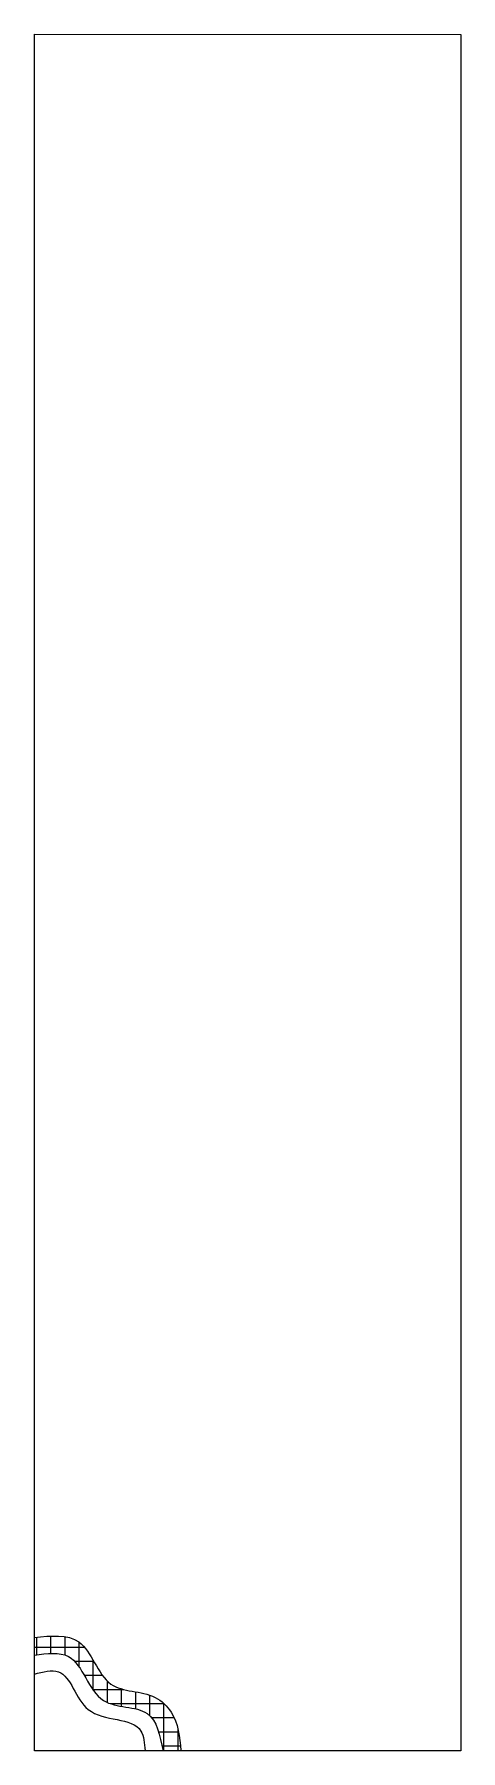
# Model space of a CAD drawing. Header units: millimetres. Extents: x -6949 to 549764, y -83146 to 127128.
# Drawn here: x 324150 to 333732, y 211 to 38794 of the extents above; entities that cross this region are included whole.
import ezdxf

# ---------------------------------------------------------------- set-up
doc = ezdxf.new("R2010")
doc.units = ezdxf.units.MM
doc.layers.add('quote', color=7, linetype='Continuous', lineweight=5, true_color=0x383838)
doc.layers.add('solaio', color=252, linetype='Continuous', lineweight=9)

msp = doc.modelspace()

# ---------------------------------------------------------------- hatches: boundary and pattern name
at = {"layer": 'quote', "true_color": 0xc7c8ca}
h = msp.add_hatch(dxfattribs=at)
h.set_pattern_fill('ANSI37', color=9, scale=100, angle=45)
h.set_pattern_definition([(90, (108622.2, 0), (-317.5, 0), []), (180, (108622.2, 0), (0, -317.5), [])])
edge = h.paths.add_edge_path()
edge.add_spline(control_points=[(324150, 2356.5), (324433.6, 2396.7), (325183.8, 2502.9), (325440.2, 1085.6), (326831, 1274.8), (326974.2, 551.6), (327041.7, 210.6)], knot_values=[0, 0, 0, 0, 768.4534435, 2033.2481783, 3052.9640461, 3962.9627011, 3962.9627011, 3962.9627011, 3962.9627011], degree=3, periodic=0)
edge.add_line((327041.7, 210.6), (327443.7, 210.6))
edge.add_spline(control_points=[(327443.6, 212), (327413.7, 518.7), (327367.3, 995.3), (326744.5, 1584.5), (325667.9, 1473), (325343.7, 2880.3), (324524.7, 2794.9), (324150.1, 2755.8)], knot_values=[0, 0, 0, 0, 889.3101906, 1381.7425409, 2417.9306076, 3608.4326114, 4612.1329141, 4612.1329141, 4612.1329141, 4612.1329141], degree=3, periodic=0)
edge.add_line((324150.1, 2755.8), (324150, 2356.5))

# ---------------------------------------------------------------- linework, layer by layer
at = {"layer": 'quote'}
for points in [[(324150.1, 2755.8), (325148.7, 2655.1), (325871.5, 1709.2), (326862.6, 1406.8), (327225.8, 1074.2), (327443.6, 212)], [(324150, 2356.5), (324917.9, 2327), (325706.8, 1338.4), (326684.2, 1047.4), (327041.7, 210.6)], [(324150, 1930.8), (324690.1, 1984.6), (325362.7, 1135.7), (326544.4, 652.8), (326639.7, 210.6)]]:
    msp.add_spline(points, degree=3, dxfattribs=at)
at = {"layer": 'solaio'}
msp.add_lwpolyline([(324149.8, 38794), (333731.8, 38792.8), (333731.8, 210.6), (324149.8, 210.6), (324154.4, 38794)], dxfattribs=at)

doc.saveas('drawing.dxf')
